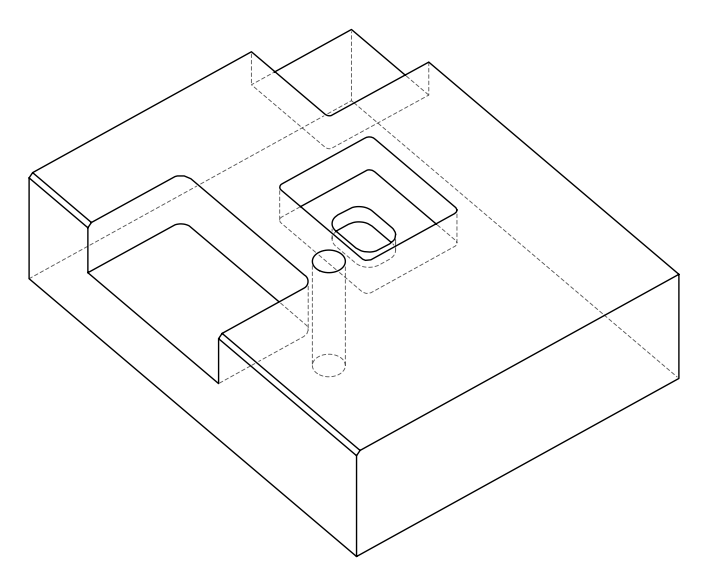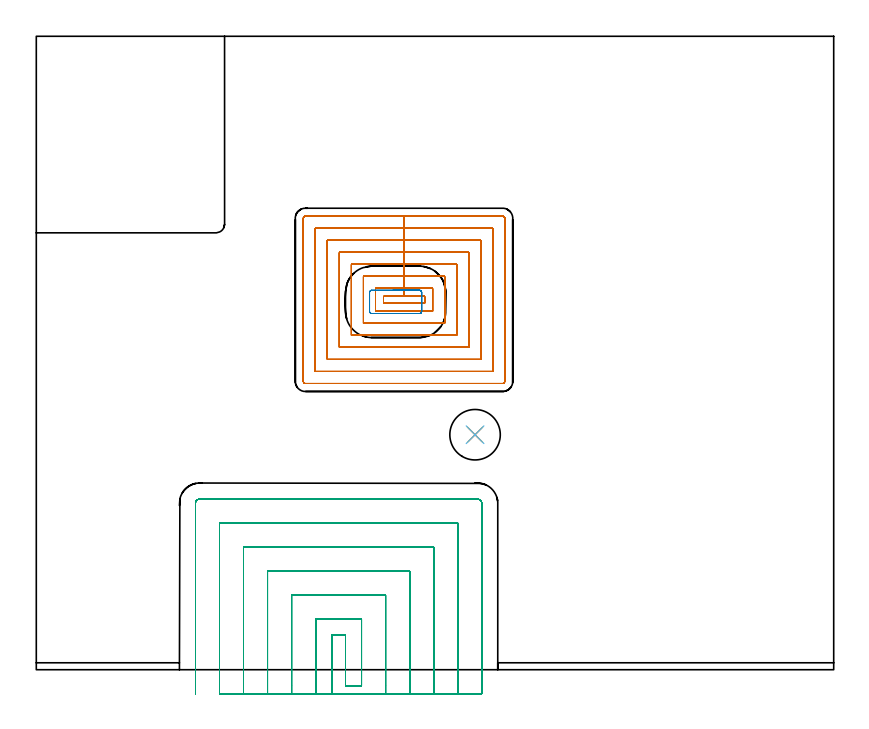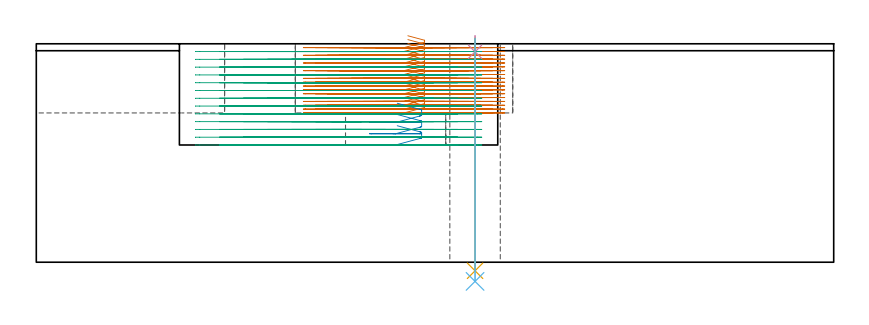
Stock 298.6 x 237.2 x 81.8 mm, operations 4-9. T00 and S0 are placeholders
(PLAN: 9 operations, 6 tool changes, 147.1 min)
(1 AREA_MILL | FG_CHAMFER_SURFACE | UGT0205_001 | 0.58 min | 187 mm3)
(2 AREA_MILL_1 | FG_CHAMFER_SURFACE_1 | UGT0205_001 | 1.16 min | 432 mm3)
(3 MILL_CORNER_NOTCH_RECTANGULAR | CORNER_NOTCH_RECTANGULAR | NXT0201_008 | Follow Part, ap 1.5, ae 75% | 54.03 min | 134340 mm3)
(4 MILL_RECTANGULAR_POCKET | POCKET_RECTANGULAR_STRAIGHT | NXT0201_008 | Follow Part, ap 1.5, ae 75% | 46 min | 144342 mm3)
(5 MILL_RECTANGULAR_POCKET_1 | POCKET_RECTANGULAR_STRAIGHT_1 | UGT0201_100 | Follow Part, ap 4.5, ae 75% | 0.68 min | 11034 mm3)
(6 MILL_SLOT | SLOT_PARTIAL_RECTANGULAR | NXT0201_011 | Follow Part, ap 3, ae 75% | 43.84 min | 314857 mm3)
(7 SPOT_DRILL | STEP1HOLE | NXT0321_9005460120000 | 0.05 min | 170 mm3)
(8 DRILL_THROUGH_HOLE_INTO_CENTER | STEP1HOLE | NXT0301_065 | 0.35 min | 5540 mm3)
(9 DRILL_TO_ENLARGE_THROUGH_HOLE | STEP1HOLE | UGT0301_257 | 0.37 min | 17185 mm3)
(TOOL UGT0205_001 | Chamfer Mill 20 x 3 x 45 deg. | D20 FL50 Z2)
(TOOL NXT0201_008 | ENDMILL 6mm [2P460-0600-NA 1630] | D6 FL26 Z6)
(TOOL UGT0201_100 | End Mill 18 mm | D18 FL22 Z2)
(TOOL NXT0201_011 | ENDMILL 12mm [2P460-1200-NA 1630] | D12 FL38 Z6)
(TOOL NXT0321_9005460120000 | NC Spot Drill, 142deg, 12mm, Carbide, Uncoated | D12 PA142 FL30 Z2)
(TOOL NXT0301_065 | Carbide Drill 9.4mm [860.1-0940-075A1-MM 2214] | D9.4 PA140 FL98 Z2)
(TOOL UGT0301_257 | Twist Drill 18.9 mm | D18.9 PA118 FL135 Z2)
(OP 4 MILL_RECTANGULAR_POCKET)
G17 G21 G94 G90
T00 M6
G54
G17 G0 G90 X139.134 Y137.2 S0 M3
G43 Z91.8 H1
Z84.8
G94 G1 X145.4 Z83.121 F250.
Y139.8 Z82.424
X137.7 Z80.361
X130. F500.
Y137.2
X145.4
Y139.8
X137.7
Y142.8
X127.
Y134.2
X148.4
Y142.8
X137.7
Y147.3
X122.5
Y129.7
X152.9
Y147.3
X137.7
Y151.8
X118.
Y125.2
X157.4
Y151.8
X137.7
Y156.3
X113.5
Y120.7
X161.9
Y156.3
X137.7
Y160.8
X109.
Y116.2
X166.4
Y160.8
X137.7
Y165.3
X104.5
Y111.7
X170.9
Y165.3
X137.7
Y169.8
X100.7
G3 X100. Y169.1 R0.7
G1 Y107.9
G3 X100.7 Y107.2 R0.7
G1 X174.7
G3 X175.4 Y107.9 R0.7
G1 Y169.1
G3 X174.7 Y169.8 R0.7
G1 X137.7
X136.7
G0 X139.134 Y137.2 Z83.361
G1 X145.4 Z81.682 F250.
Y139.8 Z80.985
X137.7 Z78.922
X130. F500.
Y137.2
X145.4
Y139.8
X137.7
Y142.8
X127.
Y134.2
X148.4
Y142.8
X137.7
Y147.3
X122.5
Y129.7
X152.9
Y147.3
X137.7
Y151.8
X118.
Y125.2
X157.4
Y151.8
X137.7
Y156.3
X113.5
Y120.7
X161.9
Y156.3
X137.7
Y160.8
X109.
Y116.2
X166.4
Y160.8
X137.7
Y165.3
X104.5
Y111.7
X170.9
Y165.3
X137.7
Y169.8
X100.7
G3 X100. Y169.1 R0.7
G1 Y107.9
G3 X100.7 Y107.2 R0.7
G1 X174.7
G3 X175.4 Y107.9 R0.7
G1 Y169.1
G3 X174.7 Y169.8 R0.7
G1 X137.7
X136.7
G0 X139.134 Y137.2 Z81.922
G1 X145.4 Z80.243 F250.
Y139.8 Z79.546
X137.7 Z77.483
X130. F500.
Y137.2
X145.4
Y139.8
X137.7
Y142.8
X127.
Y134.2
X148.4
Y142.8
X137.7
Y147.3
X122.5
Y129.7
X152.9
Y147.3
X137.7
Y151.8
X118.
Y125.2
X157.4
Y151.8
X137.7
Y156.3
X113.5
Y120.7
X161.9
Y156.3
X137.7
Y160.8
X109.
Y116.2
X166.4
Y160.8
X137.7
Y165.3
X104.5
Y111.7
X170.9
Y165.3
X137.7
Y169.8
X100.7
G3 X100. Y169.1 R0.7
G1 Y107.9
G3 X100.7 Y107.2 R0.7
G1 X174.7
G3 X175.4 Y107.9 R0.7
G1 Y169.1
G3 X174.7 Y169.8 R0.7
G1 X137.7
X136.7
G0 X139.134 Y137.2 Z80.483
G1 X145.4 Z78.804 F250.
Y139.8 Z78.108
X137.7 Z76.044
X130. F500.
Y137.2
X145.4
Y139.8
X137.7
Y142.8
X127.
Y134.2
X148.4
Y142.8
X137.7
Y147.3
X122.5
Y129.7
X152.9
Y147.3
X137.7
Y151.8
X118.
Y125.2
X157.4
Y151.8
X137.7
Y156.3
X113.5
Y120.7
X161.9
Y156.3
X137.7
Y160.8
X109.
Y116.2
X166.4
Y160.8
X137.7
Y165.3
X104.5
Y111.7
X170.9
Y165.3
X137.7
Y169.8
X100.7
G3 X100. Y169.1 R0.7
G1 Y107.9
G3 X100.7 Y107.2 R0.7
G1 X174.7
G3 X175.4 Y107.9 R0.7
G1 Y169.1
G3 X174.7 Y169.8 R0.7
G1 X137.7
X136.7
G0 X139.134 Y137.2 Z79.044
G1 X145.4 Z77.365 F250.
Y139.8 Z76.669
X137.7 Z74.605
X130. F500.
Y137.2
X145.4
Y139.8
X137.7
Y142.8
X127.
Y134.2
X148.4
Y142.8
X137.7
Y147.3
X122.5
Y129.7
X152.9
Y147.3
X137.7
Y151.8
X118.
Y125.2
X157.4
Y151.8
X137.7
Y156.3
X113.5
Y120.7
X161.9
Y156.3
X137.7
Y160.8
X109.
Y116.2
X166.4
Y160.8
X137.7
Y165.3
X104.5
Y111.7
X170.9
Y165.3
X137.7
Y169.8
X100.7
G3 X100. Y169.1 R0.7
G1 Y107.9
G3 X100.7 Y107.2 R0.7
G1 X174.7
G3 X175.4 Y107.9 R0.7
G1 Y169.1
G3 X174.7 Y169.8 R0.7
G1 X137.7
X136.7
G0 X139.134 Y137.2 Z77.605
G1 X145.4 Z75.926 F250.
Y139.8 Z75.23
X137.7 Z73.167
X130. F500.
Y137.2
X145.4
Y139.8
X137.7
Y142.8
X127.
Y134.2
X148.4
Y142.8
X137.7
Y147.3
X122.5
Y129.7
X152.9
Y147.3
X137.7
Y151.8
X118.
Y125.2
X157.4
Y151.8
X137.7
Y156.3
X113.5
Y120.7
X161.9
Y156.3
X137.7
Y160.8
X109.
Y116.2
X166.4
Y160.8
X137.7
Y165.3
X104.5
Y111.7
X170.9
Y165.3
X137.7
Y169.8
X100.7
G3 X100. Y169.1 R0.7
G1 Y107.9
G3 X100.7 Y107.2 R0.7
G1 X174.7
G3 X175.4 Y107.9 R0.7
G1 Y169.1
G3 X174.7 Y169.8 R0.7
G1 X137.7
X136.7
G0 X139.134 Y137.2 Z76.167
G1 X145.4 Z74.488 F250.
Y139.8 Z73.791
X137.7 Z71.728
X130. F500.
Y137.2
X145.4
Y139.8
X137.7
Y142.8
X127.
Y134.2
X148.4
Y142.8
X137.7
Y147.3
X122.5
Y129.7
X152.9
Y147.3
X137.7
Y151.8
X118.
Y125.2
X157.4
Y151.8
X137.7
Y156.3
X113.5
Y120.7
X161.9
Y156.3
X137.7
Y160.8
X109.
Y116.2
X166.4
Y160.8
X137.7
Y165.3
X104.5
Y111.7
X170.9
Y165.3
X137.7
Y169.8
X100.7
G3 X100. Y169.1 R0.7
G1 Y107.9
G3 X100.7 Y107.2 R0.7
G1 X174.7
G3 X175.4 Y107.9 R0.7
G1 Y169.1
G3 X174.7 Y169.8 R0.7
G1 X137.7
X136.7
G0 X139.134 Y137.2 Z74.728
G1 X145.4 Z73.049 F250.
Y139.8 Z72.352
X137.7 Z70.289
X130. F500.
Y137.2
X145.4
Y139.8
X137.7
Y142.8
X127.
Y134.2
X148.4
Y142.8
X137.7
Y147.3
X122.5
Y129.7
X152.9
Y147.3
X137.7
Y151.8
X118.
Y125.2
X157.4
Y151.8
X137.7
Y156.3
X113.5
Y120.7
X161.9
Y156.3
X137.7
Y160.8
X109.
Y116.2
X166.4
Y160.8
X137.7
Y165.3
X104.5
Y111.7
X170.9
Y165.3
X137.7
Y169.8
X100.7
G3 X100. Y169.1 R0.7
G1 Y107.9
G3 X100.7 Y107.2 R0.7
G1 X174.7
G3 X175.4 Y107.9 R0.7
G1 Y169.1
G3 X174.7 Y169.8 R0.7
G1 X137.7
X136.7
G0 X139.134 Y137.2 Z73.289
G1 X145.4 Z71.61 F250.
Y139.8 Z70.913
X137.7 Z68.85
X130. F500.
Y137.2
X145.4
Y139.8
X137.7
Y142.8
X127.
Y134.2
X148.4
Y142.8
X137.7
Y147.3
X122.5
Y129.7
X152.9
Y147.3
X137.7
Y151.8
X118.
Y125.2
X157.4
Y151.8
X137.7
Y156.3
X113.5
Y120.7
X161.9
Y156.3
X137.7
Y160.8
X109.
Y116.2
X166.4
Y160.8
X137.7
Y165.3
X104.5
Y111.7
X170.9
Y165.3
X137.7
Y169.8
X100.7
G3 X100. Y169.1 R0.7
G1 Y107.9
G3 X100.7 Y107.2 R0.7
G1 X174.7
G3 X175.4 Y107.9 R0.7
G1 Y169.1
G3 X174.7 Y169.8 R0.7
G1 X137.7
X136.7
G0 X139.134 Y137.2 Z71.85
G1 X145.4 Z70.171 F250.
Y139.8 Z69.474
X137.7 Z67.411
X130. F500.
Y137.2
X145.4
Y139.8
X137.7
Y142.8
X127.
Y134.2
X148.4
Y142.8
X137.7
Y147.3
X122.5
Y129.7
X152.9
Y147.3
X137.7
Y151.8
X118.
Y125.2
X157.4
Y151.8
X137.7
Y156.3
X113.5
Y120.7
X161.9
Y156.3
X137.7
Y160.8
X109.
Y116.2
X166.4
Y160.8
X137.7
Y165.3
X104.5
Y111.7
X170.9
Y165.3
X137.7
Y169.8
X100.7
G3 X100. Y169.1 R0.7
G1 Y107.9
G3 X100.7 Y107.2 R0.7
G1 X174.7
G3 X175.4 Y107.9 R0.7
G1 Y169.1
G3 X174.7 Y169.8 R0.7
G1 X137.7
X136.7
G0 X139.134 Y137.2 Z70.411
G1 X145.4 Z68.732 F250.
Y139.8 Z68.035
X137.7 Z65.972
X130. F500.
Y137.2
X145.4
Y139.8
X137.7
Y142.8
X127.
Y134.2
X148.4
Y142.8
X137.7
Y147.3
X122.5
Y129.7
X152.9
Y147.3
X137.7
Y151.8
X118.
Y125.2
X157.4
Y151.8
X137.7
Y156.3
X113.5
Y120.7
X161.9
Y156.3
X137.7
Y160.8
X109.
Y116.2
X166.4
Y160.8
X137.7
Y165.3
X104.5
Y111.7
X170.9
Y165.3
X137.7
Y169.8
X100.7
G3 X100. Y169.1 R0.7
G1 Y107.9
G3 X100.7 Y107.2 R0.7
G1 X174.7
G3 X175.4 Y107.9 R0.7
G1 Y169.1
G3 X174.7 Y169.8 R0.7
G1 X137.7
X136.7
G0 X139.134 Y137.2 Z68.972
G1 X145.4 Z67.293 F250.
Y139.8 Z66.597
X137.7 Z64.533
X130. F500.
Y137.2
X145.4
Y139.8
X137.7
Y142.8
X127.
Y134.2
X148.4
Y142.8
X137.7
Y147.3
X122.5
Y129.7
X152.9
Y147.3
X137.7
Y151.8
X118.
Y125.2
X157.4
Y151.8
X137.7
Y156.3
X113.5
Y120.7
X161.9
Y156.3
X137.7
Y160.8
X109.
Y116.2
X166.4
Y160.8
X137.7
Y165.3
X104.5
Y111.7
X170.9
Y165.3
X137.7
Y169.8
X100.7
G3 X100. Y169.1 R0.7
G1 Y107.9
G3 X100.7 Y107.2 R0.7
G1 X174.7
G3 X175.4 Y107.9 R0.7
G1 Y169.1
G3 X174.7 Y169.8 R0.7
G1 X137.7
X136.7
G0 X139.134 Y137.2 Z67.533
G1 X145.4 Z65.854 F250.
Y139.8 Z65.158
X137.7 Z63.094
X130. F500.
Y137.2
X145.4
Y139.8
X137.7
Y142.8
X127.
Y134.2
X148.4
Y142.8
X137.7
Y147.3
X122.5
Y129.7
X152.9
Y147.3
X137.7
Y151.8
X118.
Y125.2
X157.4
Y151.8
X137.7
Y156.3
X113.5
Y120.7
X161.9
Y156.3
X137.7
Y160.8
X109.
Y116.2
X166.4
Y160.8
X137.7
Y165.3
X104.5
Y111.7
X170.9
Y165.3
X137.7
Y169.8
X100.7
G3 X100. Y169.1 R0.7
G1 Y107.9
G3 X100.7 Y107.2 R0.7
G1 X174.7
G3 X175.4 Y107.9 R0.7
G1 Y169.1
G3 X174.7 Y169.8 R0.7
G1 X137.7
X136.7
G0 X139.134 Y137.2 Z66.094
G1 X145.4 Z64.415 F250.
Y139.8 Z63.719
X137.7 Z61.656
X130. F500.
Y137.2
X145.4
Y139.8
X137.7
Y142.8
X127.
Y134.2
X148.4
Y142.8
X137.7
Y147.3
X122.5
Y129.7
X152.9
Y147.3
X137.7
Y151.8
X118.
Y125.2
X157.4
Y151.8
X137.7
Y156.3
X113.5
Y120.7
X161.9
Y156.3
X137.7
Y160.8
X109.
Y116.2
X166.4
Y160.8
X137.7
Y165.3
X104.5
Y111.7
X170.9
Y165.3
X137.7
Y169.8
X100.7
G3 X100. Y169.1 R0.7
G1 Y107.9
G3 X100.7 Y107.2 R0.7
G1 X174.7
G3 X175.4 Y107.9 R0.7
G1 Y169.1
G3 X174.7 Y169.8 R0.7
G1 X137.7
X136.7
G0 X139.134 Y137.2 Z64.656
G1 X145.4 Z62.977 F250.
Y139.8 Z62.28
X137.7 Z60.217
X130. F500.
Y137.2
X145.4
Y139.8
X137.7
Y142.8
X127.
Y134.2
X148.4
Y142.8
X137.7
Y147.3
X122.5
Y129.7
X152.9
Y147.3
X137.7
Y151.8
X118.
Y125.2
X157.4
Y151.8
X137.7
Y156.3
X113.5
Y120.7
X161.9
Y156.3
X137.7
Y160.8
X109.
Y116.2
X166.4
Y160.8
X137.7
Y165.3
X104.5
Y111.7
X170.9
Y165.3
X137.7
Y169.8
X100.7
G3 X100. Y169.1 R0.7
G1 Y107.9
G3 X100.7 Y107.2 R0.7
G1 X174.7
G3 X175.4 Y107.9 R0.7
G1 Y169.1
G3 X174.7 Y169.8 R0.7
G1 X137.7
X136.7
G0 X139.134 Y137.2 Z63.217
G1 X145.4 Z61.538 F250.
Y139.8 Z60.841
X137.7 Z58.778
X130. F500.
Y137.2
X145.4
Y139.8
X137.7
Y142.8
X127.
Y134.2
X148.4
Y142.8
X137.7
Y147.3
X122.5
Y129.7
X152.9
Y147.3
X137.7
Y151.8
X118.
Y125.2
X157.4
Y151.8
X137.7
Y156.3
X113.5
Y120.7
X161.9
Y156.3
X137.7
Y160.8
X109.
Y116.2
X166.4
Y160.8
X137.7
Y165.3
X104.5
Y111.7
X170.9
Y165.3
X137.7
Y169.8
X100.7
G3 X100. Y169.1 R0.7
G1 Y107.9
G3 X100.7 Y107.2 R0.7
G1 X174.7
G3 X175.4 Y107.9 R0.7
G1 Y169.1
G3 X174.7 Y169.8 R0.7
G1 X137.7
X136.7
G0 X139.134 Y137.2 Z61.778
G1 X145.4 Z60.099 F250.
Y139.8 Z59.402
X137.7 Z57.339
X130. F500.
Y137.2
X145.4
Y139.8
X137.7
Y142.8
X127.
Y134.2
X148.4
Y142.8
X137.7
Y147.3
X122.5
Y129.7
X152.9
Y147.3
X137.7
Y151.8
X118.
Y125.2
X157.4
Y151.8
X137.7
Y156.3
X113.5
Y120.7
X161.9
Y156.3
X137.7
Y160.8
X109.
Y116.2
X166.4
Y160.8
X137.7
Y165.3
X104.5
Y111.7
X170.9
Y165.3
X137.7
Y169.8
X100.7
G3 X100. Y169.1 R0.7
G1 Y107.9
G3 X100.7 Y107.2 R0.7
G1 X174.7
G3 X175.4 Y107.9 R0.7
G1 Y169.1
G3 X174.7 Y169.8 R0.7
G1 X137.7
X136.7
G0 X139.134 Y137.2 Z60.339
G1 X145.4 Z58.66 F250.
Y139.8 Z57.963
X137.7 Z55.9
X130. F500.
Y137.2
X145.4
Y139.8
X137.7
Y142.8
X127.
Y134.2
X148.4
Y142.8
X137.7
Y147.3
X122.5
Y129.7
X152.9
Y147.3
X137.7
Y151.8
X118.
Y125.2
X157.4
Y151.8
X137.7
Y156.3
X113.5
Y120.7
X161.9
Y156.3
X137.7
Y160.8
X109.
Y116.2
X166.4
Y160.8
X137.7
Y165.3
X104.5
Y111.7
X170.9
Y165.3
X137.7
Y169.8
X100.7
G3 X100. Y169.1 R0.7
G1 Y107.9
G3 X100.7 Y107.2 R0.7
G1 X174.7
G3 X175.4 Y107.9 R0.7
G1 Y169.1
G3 X174.7 Y169.8 R0.7
G1 X137.7
X136.7
G0 Z91.8
M5
M2
(OP 5 MILL_RECTANGULAR_POCKET_1)
G17 G21 G94 G90
T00 M6
G54
G17 G0 G90 X135.159 Y133.4 S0 M3
G43 Z91.8 H0
Z59.533
G94 G1 X143.5 Z57.298 F250.
X143.59 Z57.274
X143.799 Y133.453 Z57.216
X143.988 Y133.559 Z57.159
X144.141 Y133.712 Z57.101
X144.247 Y133.901 Z57.043
X144.3 Y134.11 Z56.985
Y141.39 Z55.034
X144.247 Y141.599 Z54.976
X144.141 Y141.788 Z54.918
X143.988 Y141.941 Z54.86
X143.799 Y142.047 Z54.802
X143.59 Y142.1 Z54.744
X143.5 Z54.72
X134.55 Z52.322
X125.6 F500.
G3 X124.8 Y141.3 R0.8
G1 Y134.2
G3 X125.6 Y133.4 R0.8
G1 X143.5
G3 X144.3 Y134.2 R0.8
G1 Y141.3
G3 X143.5 Y142.1 R0.8
G1 X134.55
X133.55
G0 X135.159 Y133.4 Z55.322
G1 X143.5 Z53.087 F250.
X143.59 Z53.063
X143.799 Y133.453 Z53.005
X143.988 Y133.559 Z52.947
X144.141 Y133.712 Z52.889
X144.247 Y133.901 Z52.831
X144.3 Y134.11 Z52.774
Y141.39 Z50.823
X144.247 Y141.599 Z50.765
X144.141 Y141.788 Z50.707
X143.988 Y141.941 Z50.649
X143.799 Y142.047 Z50.591
X143.59 Y142.1 Z50.533
X143.5 Z50.509
X134.55 Z48.111
X125.6 F500.
G3 X124.8 Y141.3 R0.8
G1 Y134.2
G3 X125.6 Y133.4 R0.8
G1 X143.5
G3 X144.3 Y134.2 R0.8
G1 Y141.3
G3 X143.5 Y142.1 R0.8
G1 X134.55
X133.55
G0 X135.159 Y133.4 Z51.111
G1 X143.5 Z48.876 F250.
X143.59 Z48.852
X143.799 Y133.453 Z48.794
X143.988 Y133.559 Z48.736
X144.141 Y133.712 Z48.678
X144.247 Y133.901 Z48.62
X144.3 Y134.11 Z48.562
Y141.39 Z46.612
X144.247 Y141.599 Z46.554
X144.141 Y141.788 Z46.496
X143.988 Y141.941 Z46.438
X143.799 Y142.047 Z46.38
X143.59 Y142.1 Z46.322
X143.5 Z46.298
X134.55 Z43.9
X125.6 F500.
G3 X124.8 Y141.3 R0.8
G1 Y134.2
G3 X125.6 Y133.4 R0.8
G1 X143.5
G3 X144.3 Y134.2 R0.8
G1 Y141.3
G3 X143.5 Y142.1 R0.8
G1 X134.55
X133.55
G0 Z91.8
M5
M2
(OP 6 MILL_SLOT)
G17 G21 G94 G90
T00 M6
G54
G17 G0 G90 X110.6 Y-9. S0 M3
G43 Z91.8 H1
Z78.885
G94 G1 Y-6. F250.
Y12.9 F500.
X115.8
Y-6.
X121.8
Y18.9
X104.6
Y-6.
Y-9. F250.
X130.8
Y-6.
Y27.9 F500.
X95.6
Y-6.
Y-9. F250.
X139.8
Y-6.
Y36.9 F500.
X86.6
Y-6.
Y-9. F250.
X148.8
Y-6.
Y45.9 F500.
X77.6
Y-6.
Y-9. F250.
X157.8
Y-6.
Y54.9 F500.
X68.6
Y-6.
Y-9. F250.
X166.8
Y-6.
Y62.3 F500.
G3 X165.2 Y63.9 R1.6
G1 X61.2
G3 X59.6 Y62.3 R1.6
G1 Y-6.
Y-9. F250.
G0 X110.6 Z75.969
G1 Y-6.
Y12.9 F500.
X115.8
Y-6.
X121.8
Y18.9
X104.6
Y-6.
Y-9. F250.
X130.8
Y-6.
Y27.9 F500.
X95.6
Y-6.
Y-9. F250.
X139.8
Y-6.
Y36.9 F500.
X86.6
Y-6.
Y-9. F250.
X148.8
Y-6.
Y45.9 F500.
X77.6
Y-6.
Y-9. F250.
X157.8
Y-6.
Y54.9 F500.
X68.6
Y-6.
Y-9. F250.
X166.8
Y-6.
Y62.3 F500.
G3 X165.2 Y63.9 R1.6
G1 X61.2
G3 X59.6 Y62.3 R1.6
G1 Y-6.
Y-9. F250.
G0 X110.6 Z73.054
G1 Y-6.
Y12.9 F500.
X115.8
Y-6.
X121.8
Y18.9
X104.6
Y-6.
Y-9. F250.
X130.8
Y-6.
Y27.9 F500.
X95.6
Y-6.
Y-9. F250.
X139.8
Y-6.
Y36.9 F500.
X86.6
Y-6.
Y-9. F250.
X148.8
Y-6.
Y45.9 F500.
X77.6
Y-6.
Y-9. F250.
X157.8
Y-6.
Y54.9 F500.
X68.6
Y-6.
Y-9. F250.
X166.8
Y-6.
Y62.3 F500.
G3 X165.2 Y63.9 R1.6
G1 X61.2
G3 X59.6 Y62.3 R1.6
G1 Y-6.
Y-9. F250.
G0 X110.6 Z70.138
G1 Y-6.
Y12.9 F500.
X115.8
Y-6.
X121.8
Y18.9
X104.6
Y-6.
Y-9. F250.
X130.8
Y-6.
Y27.9 F500.
X95.6
Y-6.
Y-9. F250.
X139.8
Y-6.
Y36.9 F500.
X86.6
Y-6.
Y-9. F250.
X148.8
Y-6.
Y45.9 F500.
X77.6
Y-6.
Y-9. F250.
X157.8
Y-6.
Y54.9 F500.
X68.6
Y-6.
Y-9. F250.
X166.8
Y-6.
Y62.3 F500.
G3 X165.2 Y63.9 R1.6
G1 X61.2
G3 X59.6 Y62.3 R1.6
G1 Y-6.
Y-9. F250.
G0 X110.6 Z67.223
G1 Y-6.
Y12.9 F500.
X115.8
Y-6.
X121.8
Y18.9
X104.6
Y-6.
Y-9. F250.
X130.8
Y-6.
Y27.9 F500.
X95.6
Y-6.
Y-9. F250.
X139.8
Y-6.
Y36.9 F500.
X86.6
Y-6.
Y-9. F250.
X148.8
Y-6.
Y45.9 F500.
X77.6
Y-6.
Y-9. F250.
X157.8
Y-6.
Y54.9 F500.
X68.6
Y-6.
Y-9. F250.
X166.8
Y-6.
Y62.3 F500.
G3 X165.2 Y63.9 R1.6
G1 X61.2
G3 X59.6 Y62.3 R1.6
G1 Y-6.
Y-9. F250.
G0 X110.6 Z64.308
G1 Y-6.
Y12.9 F500.
X115.8
Y-6.
X121.8
Y18.9
X104.6
Y-6.
Y-9. F250.
X130.8
Y-6.
Y27.9 F500.
X95.6
Y-6.
Y-9. F250.
X139.8
Y-6.
Y36.9 F500.
X86.6
Y-6.
Y-9. F250.
X148.8
Y-6.
Y45.9 F500.
X77.6
Y-6.
Y-9. F250.
X157.8
Y-6.
Y54.9 F500.
X68.6
Y-6.
Y-9. F250.
X166.8
Y-6.
Y62.3 F500.
G3 X165.2 Y63.9 R1.6
G1 X61.2
G3 X59.6 Y62.3 R1.6
G1 Y-6.
Y-9. F250.
G0 X110.6 Z61.392
G1 Y-6.
Y12.9 F500.
X115.8
Y-6.
X121.8
Y18.9
X104.6
Y-6.
Y-9. F250.
X130.8
Y-6.
Y27.9 F500.
X95.6
Y-6.
Y-9. F250.
X139.8
Y-6.
Y36.9 F500.
X86.6
Y-6.
Y-9. F250.
X148.8
Y-6.
Y45.9 F500.
X77.6
Y-6.
Y-9. F250.
X157.8
Y-6.
Y54.9 F500.
X68.6
Y-6.
Y-9. F250.
X166.8
Y-6.
Y62.3 F500.
G3 X165.2 Y63.9 R1.6
G1 X61.2
G3 X59.6 Y62.3 R1.6
G1 Y-6.
Y-9. F250.
G0 X110.6 Z58.477
G1 Y-6.
Y12.9 F500.
X115.8
Y-6.
X121.8
Y18.9
X104.6
Y-6.
Y-9. F250.
X130.8
Y-6.
Y27.9 F500.
X95.6
Y-6.
Y-9. F250.
X139.8
Y-6.
Y36.9 F500.
X86.6
Y-6.
Y-9. F250.
X148.8
Y-6.
Y45.9 F500.
X77.6
Y-6.
Y-9. F250.
X157.8
Y-6.
Y54.9 F500.
X68.6
Y-6.
Y-9. F250.
X166.8
Y-6.
Y62.3 F500.
G3 X165.2 Y63.9 R1.6
G1 X61.2
G3 X59.6 Y62.3 R1.6
G1 Y-6.
Y-9. F250.
G0 X110.6 Z55.562
G1 Y-6.
Y12.9 F500.
X115.8
Y-6.
X121.8
Y18.9
X104.6
Y-6.
Y-9. F250.
X130.8
Y-6.
Y27.9 F500.
X95.6
Y-6.
Y-9. F250.
X139.8
Y-6.
Y36.9 F500.
X86.6
Y-6.
Y-9. F250.
X148.8
Y-6.
Y45.9 F500.
X77.6
Y-6.
Y-9. F250.
X157.8
Y-6.
Y54.9 F500.
X68.6
Y-6.
Y-9. F250.
X166.8
Y-6.
Y62.3 F500.
G3 X165.2 Y63.9 R1.6
G1 X61.2
G3 X59.6 Y62.3 R1.6
G1 Y-6.
Y-9. F250.
G0 X110.6 Z52.646
G1 Y-6.
Y12.9 F500.
X115.8
Y-6.
X121.8
Y18.9
X104.6
Y-6.
Y-9. F250.
X130.8
Y-6.
Y27.9 F500.
X95.6
Y-6.
Y-9. F250.
X139.8
Y-6.
Y36.9 F500.
X86.6
Y-6.
Y-9. F250.
X148.8
Y-6.
Y45.9 F500.
X77.6
Y-6.
Y-9. F250.
X157.8
Y-6.
Y54.9 F500.
X68.6
Y-6.
Y-9. F250.
X166.8
Y-6.
Y62.3 F500.
G3 X165.2 Y63.9 R1.6
G1 X61.2
G3 X59.6 Y62.3 R1.6
G1 Y-6.
Y-9. F250.
G0 X110.6 Z49.731
G1 Y-6.
Y12.9 F500.
X115.8
Y-6.
X121.8
Y18.9
X104.6
Y-6.
Y-9. F250.
X130.8
Y-6.
Y27.9 F500.
X95.6
Y-6.
Y-9. F250.
X139.8
Y-6.
Y36.9 F500.
X86.6
Y-6.
Y-9. F250.
X148.8
Y-6.
Y45.9 F500.
X77.6
Y-6.
Y-9. F250.
X157.8
Y-6.
Y54.9 F500.
X68.6
Y-6.
Y-9. F250.
X166.8
Y-6.
Y62.3 F500.
G3 X165.2 Y63.9 R1.6
G1 X61.2
G3 X59.6 Y62.3 R1.6
G1 Y-6.
Y-9. F250.
G0 X110.6 Z46.815
G1 Y-6.
Y12.9 F500.
X115.8
Y-6.
X121.8
Y18.9
X104.6
Y-6.
Y-9. F250.
X130.8
Y-6.
Y27.9 F500.
X95.6
Y-6.
Y-9. F250.
X139.8
Y-6.
Y36.9 F500.
X86.6
Y-6.
Y-9. F250.
X148.8
Y-6.
Y45.9 F500.
X77.6
Y-6.
Y-9. F250.
X157.8
Y-6.
Y54.9 F500.
X68.6
Y-6.
Y-9. F250.
X166.8
Y-6.
Y62.3 F500.
G3 X165.2 Y63.9 R1.6
G1 X61.2
G3 X59.6 Y62.3 R1.6
G1 Y-6.
Y-9. F250.
G0 X110.6 Z43.9
G1 Y-6.
Y12.9 F500.
X115.8
Y-6.
X121.8
Y18.9
X104.6
Y-6.
Y-9. F250.
X130.8
Y-6.
Y27.9 F500.
X95.6
Y-6.
Y-9. F250.
X139.8
Y-6.
Y36.9 F500.
X86.6
Y-6.
Y-9. F250.
X148.8
Y-6.
Y45.9 F500.
X77.6
Y-6.
Y-9. F250.
X157.8
Y-6.
Y54.9 F500.
X68.6
Y-6.
Y-9. F250.
X166.8
Y-6.
Y62.3 F500.
G3 X165.2 Y63.9 R1.6
G1 X61.2
G3 X59.6 Y62.3 R1.6
G1 Y-6.
Y-9. F250.
G0 Z91.8
M5
M2
(OP 7 SPOT_DRILL)
G17 G21 G94 G90
T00 M6
G54
G17 G0 G90 X164.3 Y88. S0 M3
G43 Z91.8 H0
G94 G81 G98 Z78.8 F250. R84.8
G80
M5
M2
(OP 8 DRILL_THROUGH_HOLE_INTO_CENTER)
G17 G21 G94 G90
T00 M6
G54
G17 G0 G90 X164.3 Y88. S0 M3
G43 Z91.8 H1
G94 G73 G98 Z-3.211 F250. Q8.501 R83.8
G80
M5
M2
(OP 9 DRILL_TO_ENLARGE_THROUGH_HOLE)
G17 G21 G94 G90
T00 M6
G54
G17 G0 G90 X164.3 Y88. S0 M3
G43 Z91.8 H0
G94 G73 G98 Z-7.178 F250. Q17.796 R83.8
G80
M5
M2
